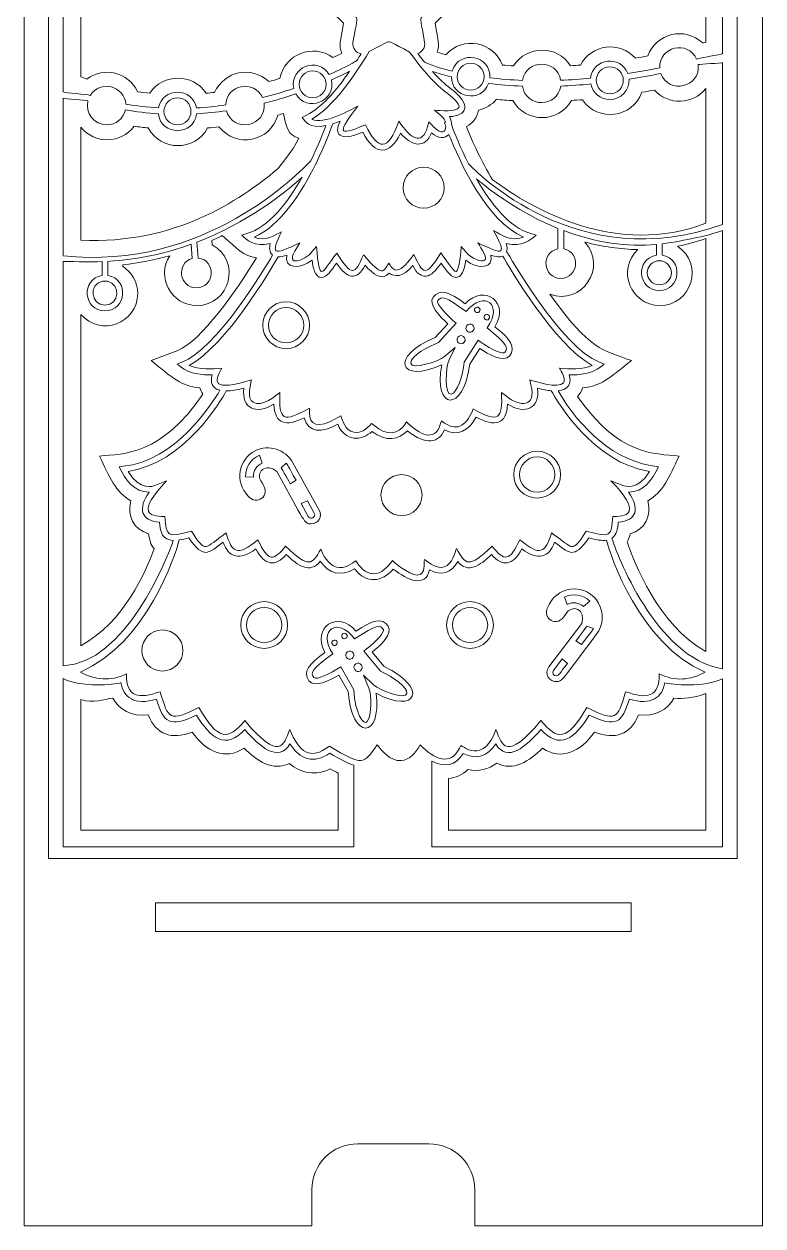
# Model space of a CAD drawing. Header units: inches. Extents: x 133 to 773, y 116 to 748.
# Drawn here: x 518.1 to 773.5, y 116 to 531.4 of the extents above; entities that cross this region are included whole.
import ezdxf

# ---------------------------------------------------------------- set-up
doc = ezdxf.new("R2010")
doc.units = ezdxf.units.IN
doc.header["$MEASUREMENT"] = 0
doc.layers.add('_U+0421_U+043B_U+043E_U+0439 1', color=7, linetype='Continuous')

# ---------------------------------------------------------------- blocks, each defined once
blk = doc.blocks.new('block 2')
at = {"layer": '_U+0421_U+043B_U+043E_U+0439 1', "color": 1, "lineweight": 9, "true_color": 0xff0000}
blk.add_lwpolyline([(727.93, 217.82), (563.54, 217.82), (563.54, 227.72), (727.93, 227.72), (727.93, 217.82), (727.93, 217.82)], dxfattribs=at)
for points, knots in [([(680.66, 747.66), (680.66, 747.66), (610.86, 747.66), (610.86, 747.66), (559.61, 747.66), (518.13, 706.18), (518.13, 654.93), (518.13, 654.93), (518.13, 116.01), (518.13, 116.01), (518.13, 116.01), (617.58, 116.01), (617.58, 116.01), (617.58, 116.01), (617.58, 128.55), (617.58, 128.55), (617.58, 137.29), (624.7, 144.41), (633.45, 144.41), (633.45, 144.41), (658.07, 144.41), (658.07, 144.41), (666.82, 144.41), (673.93, 137.29), (673.93, 128.55), (673.93, 128.55), (673.93, 116.01), (673.93, 116.01), (673.93, 116.01), (773.38, 116.01), (773.38, 116.01), (773.38, 116.01), (773.38, 654.73), (773.38, 654.73), (773.5, 706.06), (731.99, 747.66), (680.66, 747.66)], [0, 0, 0, 0, 1, 1, 1, 2, 2, 2, 3, 3, 3, 4, 4, 4, 5, 5, 5, 6, 6, 6, 7, 7, 7, 8, 8, 8, 9, 9, 9, 10, 10, 10, 11, 11, 11, 12, 12, 12, 12]), ([(537.79, 586.27), (541.32, 581.56), (546.88, 581.67), (550.31, 585.52), (553.07, 571.49), (562.88, 570.63), (567.47, 577.86), (570.35, 562.33), (581.91, 562.12), (586.2, 572.84), (587.95, 556.15), (601.55, 553.33), (605.93, 568.06), (605.93, 565.65), (608.05, 551.68), (616.55, 551.68), (620.61, 551.68), (623.17, 554.64), (624.74, 557.99), (625.44, 555.13), (626.76, 551.68), (629.06, 549.47), (621.28, 548.34), (619.81, 540.16), (624.12, 535.95), (624.12, 535.95), (628.52, 531.66), (628.52, 531.66), (627.44, 525.32), (626.89, 523.89), (627.95, 521.3), (626.92, 520.8), (625.9, 520.28), (624.88, 519.8), (617.99, 524.82), (608.22, 520.97), (606.58, 512.63), (605.29, 512.22), (604, 511.84), (602.71, 511.48), (596.85, 517.08), (587.29, 515.15), (584.01, 507.78), (583.02, 507.66), (582.04, 507.57), (581.05, 507.48), (576.42, 514.43), (566.27, 514.43), (561.63, 507.51), (560.21, 507.64), (558.8, 507.81), (557.4, 508), (554.25, 514.69), (545.77, 516.86), (539.81, 512.34), (538.97, 512.66), (538.3, 512.94), (537.79, 513.16), (537.79, 513.16), (537.79, 586.27), (537.79, 586.27), (537.79, 586.27), (537.79, 586.27), (537.79, 586.27)], [0, 0, 0, 0, 1, 1, 1, 2, 2, 2, 3, 3, 3, 4, 4, 4, 5, 5, 5, 6, 6, 6, 7, 7, 7, 8, 8, 8, 9, 9, 9, 10, 10, 10, 11, 11, 11, 12, 12, 12, 13, 13, 13, 14, 14, 14, 15, 15, 15, 16, 16, 16, 17, 17, 17, 18, 18, 18, 19, 19, 19, 20, 20, 20, 21, 21, 21, 21]), ([(753.73, 525.17), (753.46, 525.09), (753.11, 524.98), (752.66, 524.85), (746.54, 530.62), (736.59, 528.23), (733.71, 520.37), (732.27, 520.09), (730.84, 519.83), (729.4, 519.59), (723.93, 525.65), (714.19, 524.4), (710.41, 517.2), (709.27, 517.12), (708.13, 517.03), (707, 516.97), (702.39, 524.19), (691.91, 524.17), (687.32, 516.93), (686.04, 517.01), (684.77, 517.11), (683.51, 517.23), (680.37, 525.36), (669.76, 527.34), (663.93, 520.78), (662.91, 521.07), (661.91, 521.38), (660.92, 521.69), (661.76, 524.12), (661.27, 525.4), (660.2, 531.66), (660.2, 531.66), (664.6, 535.95), (664.6, 535.95), (666.88, 538.17), (668.08, 541.96), (666.69, 545.01), (671.15, 540), (679.81, 540.76), (682.58, 553.9), (684.95, 536.86), (698.99, 535.42), (702.68, 551.56), (706.04, 536.85), (717.91, 536.77), (721.84, 549.63), (725.71, 538.64), (735.29, 538.79), (739.32, 548.34), (743.02, 540.62), (749.93, 540.72), (753.73, 545.41), (753.73, 545.41), (753.73, 525.17), (753.73, 525.17)], [0, 0, 0, 0, 1, 1, 1, 2, 2, 2, 3, 3, 3, 4, 4, 4, 5, 5, 5, 6, 6, 6, 7, 7, 7, 8, 8, 8, 9, 9, 9, 10, 10, 10, 11, 11, 11, 12, 12, 12, 13, 13, 13, 14, 14, 14, 15, 15, 15, 16, 16, 16, 17, 17, 17, 18, 18, 18, 18]), ([(753.73, 462.56), (723.04, 450.77), (694.32, 467), (680.05, 477.6), (676.27, 483.71), (673.1, 490.61), (671.03, 495.98), (673.25, 497.12), (674.78, 499.07), (675.14, 501.65), (677.62, 502.2), (679.79, 503.53), (681.41, 505.38), (683.26, 505.19), (685.15, 505.04), (687.05, 504.93), (691.56, 497.07), (702.84, 497.1), (707.32, 504.97), (708.58, 505.04), (709.83, 505.13), (711.11, 505.22), (716.48, 497.38), (728.43, 498.89), (731.69, 507.81), (733.13, 508.05), (734.56, 508.32), (736, 508.59), (740.84, 503.21), (749.23, 503.48), (753.73, 509.07), (753.73, 509.07), (753.73, 462.56), (753.73, 462.56)], [0, 0, 0, 0, 1, 1, 1, 2, 2, 2, 3, 3, 3, 4, 4, 4, 5, 5, 5, 6, 6, 6, 7, 7, 7, 8, 8, 8, 9, 9, 9, 10, 10, 10, 11, 11, 11, 11]), ([(537.79, 495.73), (542.56, 489.83), (551.56, 489.95), (556.16, 496.06), (557.78, 495.84), (559.42, 495.65), (561.06, 495.51), (565.48, 487.34), (577.16, 487.33), (581.59, 495.48), (582.89, 495.59), (584.19, 495.72), (585.49, 495.87), (591.4, 488.34), (603.31, 490.73), (605.89, 499.91), (606.54, 500.09), (607.2, 500.3), (607.85, 500.49), (608.7, 495.5), (609.43, 493.11), (613.05, 491.91), (611.2, 487.6), (605.66, 481.19), (605.66, 481.19), (592.36, 470.22), (570.29, 455.24), (537.79, 456.68), (537.79, 456.68), (537.79, 495.73), (537.79, 495.73)], [0, 0, 0, 0, 1, 1, 1, 2, 2, 2, 3, 3, 3, 4, 4, 4, 5, 5, 5, 6, 6, 6, 7, 7, 7, 8, 8, 8, 9, 9, 9, 10, 10, 10, 10]), ([(537.79, 431.01), (544.5, 423.18), (557.42, 427.91), (557.42, 438.26), (557.42, 442.21), (555.35, 445.67), (552.26, 447.66), (552.26, 447.66), (552.26, 448.17), (552.26, 448.17), (557.95, 448.79), (563.37, 449.89), (568.51, 451.34), (563.68, 443.95), (569.02, 434.1), (577.86, 434.1), (589.39, 434.1), (593.32, 449.6), (583.13, 455.09), (583.13, 455.09), (583.03, 456.59), (583.03, 456.59), (584.26, 457.14), (585.47, 457.7), (586.65, 458.27), (592.06, 453.52), (593.87, 451.32), (598.43, 450.61), (591.61, 439.35), (579.28, 421.67), (571.23, 418.59), (571.23, 418.59), (562.03, 415.06), (562.03, 415.06), (570.24, 408.67), (572, 406.47), (578.87, 405.63), (579.11, 404.87), (579.46, 404.16), (579.91, 403.52), (565.51, 382.15), (552.69, 382.97), (544.23, 382.07), (547.83, 374.7), (549.67, 369.65), (555.07, 366.58), (553.61, 361.34), (556.02, 356.84), (561.09, 355.22), (561.67, 353.02), (561.67, 351.34), (563.14, 350.14), (560.1, 341.83), (552.76, 324.81), (537.79, 316.55), (537.79, 316.55), (537.79, 431.01), (537.79, 431.01), (537.79, 431.01), (537.79, 431.01), (537.79, 431.01)], [0, 0, 0, 0, 1, 1, 1, 2, 2, 2, 3, 3, 3, 4, 4, 4, 5, 5, 5, 6, 6, 6, 7, 7, 7, 8, 8, 8, 9, 9, 9, 10, 10, 10, 11, 11, 11, 12, 12, 12, 13, 13, 13, 14, 14, 14, 15, 15, 15, 16, 16, 16, 17, 17, 17, 18, 18, 18, 19, 19, 19, 20, 20, 20, 20]), ([(753.73, 314.54), (737.31, 323.6), (728.86, 345.6), (726.57, 352.48), (727.02, 353.28), (727.39, 354.19), (727.65, 355.22), (732.7, 356.83), (735.14, 361.31), (733.68, 366.58), (739.11, 369.67), (740.96, 374.79), (744.51, 382.07), (735.78, 383), (723.71, 382.2), (709.43, 402.66), (710.23, 403.52), (710.81, 404.53), (711.16, 405.63), (718.06, 406.47), (719.83, 408.7), (728.01, 415.06), (717.98, 418.9), (713.85, 418.38), (699.83, 438.05), (710.9, 433.82), (719.91, 447.51), (711.95, 456.06), (718.13, 454.41), (724.26, 453.54), (730.29, 453.45), (722.82, 446.54), (727.76, 434.1), (737.85, 434.1), (748.89, 434.1), (753.23, 448.53), (743.93, 454.6), (747.25, 455.23), (750.52, 456.1), (753.73, 457.23), (753.73, 457.23), (753.73, 314.54), (753.73, 314.54), (753.73, 314.54), (753.73, 314.54), (753.73, 314.54)], [0, 0, 0, 0, 1, 1, 1, 2, 2, 2, 3, 3, 3, 4, 4, 4, 5, 5, 5, 6, 6, 6, 7, 7, 7, 8, 8, 8, 9, 9, 9, 10, 10, 10, 11, 11, 11, 12, 12, 12, 13, 13, 13, 14, 14, 14, 15, 15, 15, 15]), ([(753.73, 252.85), (753.73, 252.85), (664.83, 252.85), (664.83, 252.85), (664.83, 252.85), (664.83, 270.68), (664.83, 270.68), (667.25, 270.88), (669.61, 271.9), (671.54, 273.72), (675.11, 272.94), (678.61, 273.72), (681.53, 275.98), (687.16, 272.94), (692.79, 276.61), (697.3, 281.1), (703.94, 276.83), (710.37, 279.79), (715.31, 286.71), (722.57, 283.95), (727.61, 285.75), (730.47, 292.62), (736.31, 291.97), (740.58, 294.45), (742.74, 298.41), (745.76, 298.12), (749.56, 298.37), (753.73, 300.01), (753.73, 300.01), (753.73, 252.85), (753.73, 252.85)], [0, 0, 0, 0, 1, 1, 1, 2, 2, 2, 3, 3, 3, 4, 4, 4, 5, 5, 5, 6, 6, 6, 7, 7, 7, 8, 8, 8, 9, 9, 9, 10, 10, 10, 10]), ([(537.79, 298.01), (541.96, 296.37), (545.76, 298.12), (548.78, 298.41), (550.93, 294.48), (555.19, 291.97), (561.05, 292.62), (563.9, 285.76), (568.94, 283.95), (576.21, 286.71), (581.14, 279.82), (587.58, 276.84), (594.22, 281.1), (598.67, 276.68), (604.2, 273.02), (609.8, 275.88), (613.83, 272.35), (618.96, 271.59), (623.97, 273.98), (624.98, 273.39), (625.87, 272.9), (626.69, 272.48), (626.69, 272.48), (626.69, 252.85), (626.69, 252.85), (626.69, 252.85), (537.79, 252.85), (537.79, 252.85), (537.79, 252.85), (537.79, 298.01), (537.79, 298.01), (537.79, 298.01), (537.79, 298.01), (537.79, 298.01)], [0, 0, 0, 0, 1, 1, 1, 2, 2, 2, 3, 3, 3, 4, 4, 4, 5, 5, 5, 6, 6, 6, 7, 7, 7, 8, 8, 8, 9, 9, 9, 10, 10, 10, 11, 11, 11, 11])]:
    blk.add_open_spline(points, degree=3, knots=knots, dxfattribs=at)
at = {"layer": '_U+0421_U+043B_U+043E_U+0439 1', "color": 7, "lineweight": 9, "true_color": 0xffffff}
for points, knots in [([(676.91, 736.77), (676.91, 736.77), (614.28, 736.77), (614.28, 736.77), (568.04, 736.77), (526.62, 695.35), (526.62, 649.11), (526.62, 626.42), (526.62, 265.46), (526.62, 243.01), (538.28, 243.01), (764.57, 243.01), (764.57, 243.01), (764.57, 243.01), (764.57, 648.93), (764.57, 648.93), (764.67, 695.24), (723.22, 736.77), (676.91, 736.77)], [0, 0, 0, 0, 1, 1, 1, 2, 2, 2, 3, 3, 3, 4, 4, 4, 5, 5, 5, 6, 6, 6, 6]), ([(759.57, 521.12), (758.77, 520.89), (751.76, 519.6), (750.56, 519.28), (747.55, 525.93), (737.56, 523.56), (737.84, 516.28), (734.18, 515.53), (730.48, 514.86), (726.81, 514.28), (724.36, 520.86), (714.67, 519.63), (713.94, 512.66), (710.43, 512.33), (706.96, 512.1), (703.58, 511.96), (702.36, 519.38), (691.62, 519.36), (690.43, 511.93), (686.55, 512.08), (682.75, 512.38), (679.12, 512.82), (679.57, 520.64), (668.39, 522.7), (666.09, 515.14), (662.27, 516.04), (660.6, 516.55), (656.55, 518.2), (655.76, 519.17), (654.98, 520.18), (654.19, 521.24), (655.87, 521.71), (656.86, 523.33), (656.57, 524.99), (655.32, 532.3), (654.81, 533.11), (655.62, 533.9), (661.22, 539.35), (662.91, 540.25), (662.09, 542.79), (661.69, 544), (660.67, 544.86), (659.41, 545.04), (651.97, 546.13), (651.14, 545.9), (650.64, 546.9), (647.19, 553.9), (646.86, 555.79), (644.19, 555.79), (641.52, 555.79), (641.2, 553.9), (637.74, 546.9), (637.55, 546.51), (637.17, 546.24), (636.74, 546.17), (629.02, 545.05), (627.12, 545.32), (626.29, 542.79), (625.47, 540.25), (627.18, 539.34), (632.76, 533.9), (633.57, 533.11), (633.06, 532.31), (631.81, 524.99), (631.49, 523.14), (632.76, 521.4), (634.63, 521.15), (634.12, 520.32), (633.59, 519.49), (633.04, 518.65), (629.04, 516.45), (627.37, 515.61), (623.58, 513.94), (619.72, 520.42), (609.77, 516.46), (611.34, 509.14), (607.76, 507.92), (604.15, 506.85), (600.57, 505.95), (597.67, 512.38), (588.05, 510.46), (587.84, 503.42), (584.46, 502.93), (581.07, 502.59), (577.72, 502.4), (576.4, 509.64), (565.95, 509.66), (564.61, 502.41), (560.78, 502.65), (556.99, 503.08), (553.32, 503.72), (552.84, 510.12), (544.42, 512.21), (541.01, 506.72), (539.69, 507.16), (532.56, 507.56), (531.61, 507.93), (531.61, 507.93), (531.61, 608.64), (531.61, 608.64), (533.5, 607.27), (541.56, 603.06), (541.56, 603.06), (540.34, 602.07), (538.76, 599.92), (538.76, 598.23), (538.76, 595.73), (540.74, 587.87), (544.19, 587.87), (547.63, 587.87), (549.43, 596.82), (549.43, 599.31), (549.43, 599.31), (561.25, 594.13), (560.76, 594.36), (557.49, 594.72), (554.73, 592.15), (554.73, 588.97), (554.73, 586.47), (556.71, 578.61), (560.15, 578.61), (563.59, 578.61), (565.58, 586.47), (565.58, 588.97), (565.58, 590.35), (565.05, 591.61), (564.2, 592.57), (568.16, 590.55), (572.48, 588.47), (577.17, 586.4), (574.28, 586.29), (571.95, 583.91), (571.95, 580.99), (571.95, 578.49), (573.94, 570.63), (577.38, 570.63), (580.82, 570.63), (582.8, 578.49), (582.8, 580.99), (582.8, 582.36), (582.29, 583.6), (581.45, 584.56), (585.87, 582.7), (590.16, 581.02), (594.9, 579.31), (592.63, 578.67), (590.96, 576.57), (590.96, 574.1), (590.96, 571.6), (592.94, 563.74), (596.38, 563.74), (599.82, 563.74), (601.81, 571.6), (601.81, 574.1), (601.81, 575.28), (601.42, 576.38), (600.77, 577.28), (605.53, 575.68), (610.64, 574.11), (616.07, 572.61), (613.22, 572.45), (610.95, 570.09), (610.95, 567.2), (610.95, 564.71), (612.94, 556.85), (616.38, 556.85), (619.82, 556.85), (621.8, 564.71), (621.8, 567.2), (621.8, 569.09), (620.84, 570.75), (619.38, 571.72), (624.11, 570.47), (629.07, 569.28), (634.27, 568.18), (631.29, 568.17), (628.86, 565.74), (628.86, 562.75), (628.86, 560.25), (630.85, 552.39), (634.29, 552.39), (637.73, 552.39), (639.71, 560.25), (639.71, 562.75), (639.71, 564.97), (638.38, 566.87), (636.47, 567.71), (641.1, 566.76), (645.91, 565.88), (650.9, 565.08), (649.22, 564.16), (648.07, 562.37), (648.07, 560.31), (648.07, 557.82), (650.05, 549.96), (653.49, 549.96), (656.93, 549.96), (658.92, 557.82), (658.92, 560.31), (658.92, 561.79), (658.32, 563.13), (657.36, 564.11), (661.48, 563.54), (665.71, 563.02), (670.06, 562.57), (668.27, 561.68), (667.04, 559.84), (667.04, 557.72), (667.04, 555.22), (669.02, 547.36), (672.46, 547.36), (675.9, 547.36), (677.89, 555.22), (677.89, 557.72), (677.89, 559.48), (677.04, 561.04), (675.74, 562.03), (680.7, 561.6), (685.81, 561.27), (691.06, 561.04), (688.85, 560.35), (687.25, 558.29), (687.25, 555.86), (687.25, 553.36), (689.23, 545.5), (692.67, 545.5), (696.11, 545.5), (698.1, 553.36), (698.1, 555.86), (698.1, 558.14), (696.68, 560.09), (694.68, 560.89), (700.71, 560.69), (705.03, 560.66), (709.87, 560.68), (708.12, 559.78), (706.92, 557.96), (706.92, 555.86), (706.92, 553.36), (708.9, 545.5), (712.34, 545.5), (715.78, 545.5), (717.77, 553.36), (717.77, 555.86), (717.77, 558.01), (716.51, 559.86), (714.69, 560.74), (718.85, 560.82), (723.08, 560.96), (727.38, 561.18), (726.08, 560.19), (725.23, 558.62), (725.23, 556.86), (725.23, 554.36), (727.21, 546.5), (730.65, 546.5), (734.09, 546.5), (736.08, 554.36), (736.08, 556.86), (736.08, 558.85), (735, 560.58), (733.4, 561.53), (737.07, 561.77), (740.78, 562.06), (744.55, 562.41), (742.93, 561.47), (741.83, 559.72), (741.83, 557.71), (741.83, 555.22), (743.82, 547.36), (747.26, 547.36), (750.7, 547.36), (752.68, 555.22), (752.68, 557.71), (752.68, 560.09), (751.14, 562.11), (749.01, 562.84), (750.51, 563), (758.04, 563.18), (759.56, 563.35), (759.56, 563.35), (759.56, 521.12), (759.56, 521.12), (759.56, 521.12), (759.57, 521.12), (759.57, 521.12)], [0, 0, 0, 0, 1, 1, 1, 2, 2, 2, 3, 3, 3, 4, 4, 4, 5, 5, 5, 6, 6, 6, 7, 7, 7, 8, 8, 8, 9, 9, 9, 10, 10, 10, 11, 11, 11, 12, 12, 12, 13, 13, 13, 14, 14, 14, 15, 15, 15, 16, 16, 16, 17, 17, 17, 18, 18, 18, 19, 19, 19, 20, 20, 20, 21, 21, 21, 22, 22, 22, 23, 23, 23, 24, 24, 24, 25, 25, 25, 26, 26, 26, 27, 27, 27, 28, 28, 28, 29, 29, 29, 30, 30, 30, 31, 31, 31, 32, 32, 32, 33, 33, 33, 34, 34, 34, 35, 35, 35, 36, 36, 36, 37, 37, 37, 38, 38, 38, 39, 39, 39, 40, 40, 40, 41, 41, 41, 42, 42, 42, 43, 43, 43, 44, 44, 44, 45, 45, 45, 46, 46, 46, 47, 47, 47, 48, 48, 48, 49, 49, 49, 50, 50, 50, 51, 51, 51, 52, 52, 52, 53, 53, 53, 54, 54, 54, 55, 55, 55, 56, 56, 56, 57, 57, 57, 58, 58, 58, 59, 59, 59, 60, 60, 60, 61, 61, 61, 62, 62, 62, 63, 63, 63, 64, 64, 64, 65, 65, 65, 66, 66, 66, 67, 67, 67, 68, 68, 68, 69, 69, 69, 70, 70, 70, 71, 71, 71, 72, 72, 72, 73, 73, 73, 74, 74, 74, 75, 75, 75, 76, 76, 76, 77, 77, 77, 78, 78, 78, 79, 79, 79, 80, 80, 80, 81, 81, 81, 82, 82, 82, 83, 83, 83, 84, 84, 84, 85, 85, 85, 86, 86, 86, 87, 87, 87, 88, 88, 88, 89, 89, 89, 90, 90, 90, 91, 91, 91, 92, 92, 92, 93, 93, 93, 94, 94, 94, 95, 95, 95, 95]), ([(660.03, 501.57), (662.34, 499.64), (663.25, 499.13), (663.75, 497.51), (663.75, 497.51), (663.42, 497.4), (663.42, 497.4), (663.47, 497.25), (663.65, 496.73), (663.93, 495.96), (663.88, 495.23), (663.57, 494.35), (662.87, 494.17), (661.3, 493.77), (659.12, 496.47), (658.08, 497.63), (658.08, 497.63), (657.58, 495.9), (657.58, 495.9), (655.58, 489.02), (651.78, 491.95), (647.62, 497.79), (644.01, 487.26), (640.52, 487.53), (636.1, 496.58), (625.8, 492.06), (626.87, 494.34), (633.52, 503.05), (631.21, 501.84), (621.62, 496.36), (617.54, 498.48), (624.79, 502.64), (632.28, 513.34), (637.46, 521.93), (637.46, 521.93), (643.58, 525.15), (643.58, 525.15), (644.58, 525.68), (645.22, 524.93), (651.4, 521.68), (655.73, 515.56), (660.45, 510.39), (664.35, 507.48), (667.77, 504.92), (668.69, 503.23), (668.45, 502.55), (667.86, 500.92), (661.75, 501.48), (660.03, 501.57)], [0, 0, 0, 0, 1, 1, 1, 2, 2, 2, 3, 3, 3, 4, 4, 4, 5, 5, 5, 6, 6, 6, 7, 7, 7, 8, 8, 8, 9, 9, 9, 10, 10, 10, 11, 11, 11, 12, 12, 12, 13, 13, 13, 14, 14, 14, 15, 15, 15, 16, 16, 16, 16]), ([(531.62, 505.79), (532.39, 505.5), (539.26, 505.2), (540.23, 504.88), (539.13, 500.6), (542.39, 496.55), (546.68, 496.55), (549.84, 496.55), (552.48, 498.76), (553.17, 501.72), (556.87, 501.08), (560.69, 500.64), (564.55, 500.41), (565.48, 492.63), (576.84, 492.62), (577.78, 500.4), (581.19, 500.59), (584.64, 500.94), (588.08, 501.44), (590.28, 493.55), (602.09, 495.89), (601.11, 504.02), (604.75, 504.94), (608.42, 506.03), (612.06, 507.27), (615.85, 500.57), (626.12, 504.63), (624.34, 512.09), (626.86, 513.2), (628.5, 513.96), (630.66, 515.09), (626.1, 508.52), (621.01, 502.21), (614.3, 499.11), (615.22, 497.78), (616.47, 495.15), (622.47, 496.3), (621.57, 493.91), (619.76, 489.31), (617.21, 484.12), (613.48, 480.17), (580.33, 445.82), (531.62, 451.34), (531.62, 451.34), (531.62, 505.79), (531.62, 505.79), (531.62, 505.79), (531.62, 505.79), (531.62, 505.79)], [0, 0, 0, 0, 1, 1, 1, 2, 2, 2, 3, 3, 3, 4, 4, 4, 5, 5, 5, 6, 6, 6, 7, 7, 7, 8, 8, 8, 9, 9, 9, 10, 10, 10, 11, 11, 11, 12, 12, 12, 13, 13, 13, 14, 14, 14, 15, 15, 15, 16, 16, 16, 16]), ([(613.19, 510.54), (613.19, 513.12), (615.29, 515.21), (617.86, 515.21), (620.43, 515.21), (622.53, 513.12), (622.53, 510.54), (622.53, 507.97), (620.43, 505.88), (617.86, 505.88), (615.29, 505.88), (613.19, 507.97), (613.19, 510.54)], [0, 0, 0, 0, 1, 1, 1, 2, 2, 2, 3, 3, 3, 4, 4, 4, 4]), ([(759.57, 462.12), (709.42, 444), (674.26, 480.57), (671.72, 483.1), (668.88, 488.73), (666.88, 493.8), (665.93, 496.33), (665.92, 497.32), (665.67, 498.4), (665.11, 499.4), (671.11, 499.7), (673.2, 503.36), (665.54, 509.08), (663.62, 510.51), (661.48, 512.56), (659.28, 515), (661.39, 514.25), (663.09, 513.79), (665.81, 513.16), (665.87, 505.82), (676.09, 503.97), (678.7, 510.86), (682.46, 510.39), (686.39, 510.08), (690.42, 509.93), (691.51, 502.33), (702.55, 502.36), (703.6, 509.96), (707.01, 510.1), (710.5, 510.33), (714.03, 510.67), (714.64, 507.61), (717.34, 505.3), (720.57, 505.3), (724.33, 505.3), (727.43, 508.44), (727.22, 512.33), (730.88, 512.9), (734.57, 513.57), (738.22, 514.32), (740.87, 506.87), (752.07, 509.49), (751.11, 517.36), (752.05, 517.62), (758.87, 517.84), (759.57, 518.04), (759.57, 518.04), (759.57, 462.12), (759.57, 462.12), (759.57, 462.12), (759.57, 462.12), (759.57, 462.12)], [0, 0, 0, 0, 1, 1, 1, 2, 2, 2, 3, 3, 3, 4, 4, 4, 5, 5, 5, 6, 6, 6, 7, 7, 7, 8, 8, 8, 9, 9, 9, 10, 10, 10, 11, 11, 11, 12, 12, 12, 13, 13, 13, 14, 14, 14, 15, 15, 15, 16, 16, 16, 17, 17, 17, 17]), ([(667.8, 513.21), (667.8, 515.78), (669.9, 517.88), (672.47, 517.88), (675.05, 517.88), (677.14, 515.78), (677.14, 513.21), (677.14, 510.64), (675.05, 508.54), (672.47, 508.54), (669.9, 508.54), (667.8, 510.64), (667.8, 513.21)], [0, 0, 0, 0, 1, 1, 1, 2, 2, 2, 3, 3, 3, 4, 4, 4, 4]), ([(715.9, 511.96), (715.9, 514.54), (718, 516.63), (720.57, 516.63), (723.14, 516.63), (725.24, 514.54), (725.24, 511.96), (725.24, 509.39), (723.14, 507.3), (720.57, 507.3), (718, 507.3), (715.9, 509.39), (715.9, 511.96)], [0, 0, 0, 0, 1, 1, 1, 2, 2, 2, 3, 3, 3, 4, 4, 4, 4]), ([(566.5, 501.2), (566.5, 503.77), (568.59, 505.87), (571.17, 505.87), (573.74, 505.87), (575.83, 503.77), (575.83, 501.2), (575.83, 498.63), (573.74, 496.53), (571.17, 496.53), (568.59, 496.53), (566.5, 498.63), (566.5, 501.2)], [0, 0, 0, 0, 1, 1, 1, 2, 2, 2, 3, 3, 3, 4, 4, 4, 4]), ([(680.34, 460.08), (684.97, 451.49), (684.18, 451.31), (674.98, 455.81), (676.22, 453.69), (678.34, 450.52), (677.31, 449.8), (676.29, 449.08), (672.87, 450.09), (670.76, 452.64), (670.76, 452.64), (669.22, 454.51), (669.22, 454.51), (669.12, 453.37), (668.6, 446.22), (667.46, 445.82), (666.63, 445.78), (663.92, 449.91), (662.18, 452.27), (656.95, 443.95), (656.09, 444.69), (652.86, 451.79), (646.8, 443.33), (645.44, 446.82), (644.2, 448.79), (642.18, 445.54), (642.17, 443.81), (635.48, 451.65), (632.32, 444.7), (631.43, 443.99), (626.23, 452.26), (620.61, 444.64), (620.32, 442.15), (619.19, 454.51), (619.19, 454.51), (617.64, 452.64), (617.64, 452.64), (615.19, 449.66), (608.45, 447.31), (611.76, 452.95), (611.76, 452.95), (613.43, 455.81), (613.43, 455.81), (603.94, 451.16), (603.4, 451.85), (607.11, 459.59), (605.1, 458.51), (601.45, 456.02), (597.63, 457.74), (606.75, 461.57), (614.17, 473.34), (618.97, 483.08), (619.03, 483.15), (619.08, 483.21), (619.09, 483.22), (619.09, 483.22), (619.05, 483.25), (619.05, 483.25), (622.2, 489.67), (624.21, 495.17), (624.81, 496.88), (625.72, 497.16), (626.59, 497.47), (627.36, 497.77), (625.23, 493.49), (626.83, 490.52), (635.16, 493.99), (639.59, 485.51), (644.79, 486.17), (648.22, 493.67), (652.25, 489.09), (656.66, 488.21), (658.96, 493.79), (661.27, 491.77), (663.57, 491.61), (664.96, 493.24), (668.51, 484.19), (677.93, 463.2), (690.71, 457.77), (686.53, 455.92), (683.09, 458.46), (680.34, 460.08)], [0, 0, 0, 0, 1, 1, 1, 2, 2, 2, 3, 3, 3, 4, 4, 4, 5, 5, 5, 6, 6, 6, 7, 7, 7, 8, 8, 8, 9, 9, 9, 10, 10, 10, 11, 11, 11, 12, 12, 12, 13, 13, 13, 14, 14, 14, 15, 15, 15, 16, 16, 16, 17, 17, 17, 18, 18, 18, 19, 19, 19, 20, 20, 20, 21, 21, 21, 22, 22, 22, 23, 23, 23, 24, 24, 24, 25, 25, 25, 26, 26, 26, 27, 27, 27, 27]), ([(663.34, 474.83), (663.34, 470.91), (660.16, 467.73), (656.24, 467.73), (652.32, 467.73), (649.15, 470.91), (649.15, 474.83), (649.15, 478.75), (652.32, 481.93), (656.24, 481.93), (660.16, 481.93), (663.34, 478.75), (663.34, 474.83)], [0, 0, 0, 0, 1, 1, 1, 2, 2, 2, 3, 3, 3, 4, 4, 4, 4]), ([(531.62, 449.33), (532.62, 449.29), (541.01, 449.17), (545.09, 449.3), (545.09, 449.3), (545.09, 444.5), (545.09, 444.5), (537.67, 443.28), (538.56, 432.27), (546.09, 432.27), (553.61, 432.27), (554.52, 443.28), (547.09, 444.5), (547.09, 444.5), (547.09, 449.38), (547.09, 449.38), (557.68, 449.94), (567.36, 452.2), (575.94, 455.32), (575.94, 455.32), (576.27, 450.36), (576.27, 450.36), (570.52, 448.71), (571.76, 440.26), (577.69, 440.26), (584.15, 440.26), (584.68, 449.81), (578.26, 450.53), (578.26, 450.53), (577.9, 456.05), (577.9, 456.05), (595.15, 462.69), (607.75, 472.61), (614.21, 478.44), (609.33, 469.81), (602.72, 461.13), (595.12, 458.97), (595.12, 458.97), (593.35, 458.47), (593.35, 458.47), (595, 457.03), (597.71, 454.05), (603.22, 455.56), (602.87, 454.09), (602.85, 452.5), (604.01, 451.54), (600.77, 445.99), (584.57, 419.05), (572.7, 414.5), (572.7, 414.5), (571.04, 413.86), (571.04, 413.86), (572.63, 412.63), (575.35, 409.91), (583.14, 410.17), (582.37, 407.59), (583.16, 405.5), (585.85, 404.82), (582.86, 399.74), (570.43, 380.45), (552.43, 378.54), (552.43, 378.54), (551.02, 378.39), (551.02, 378.39), (553.3, 373.71), (556.12, 369.65), (561.37, 369.59), (557.47, 364.02), (558.33, 359.73), (564.94, 359.26), (565.21, 355.63), (566.03, 353.04), (569.66, 352.92), (567.75, 346.65), (553, 310.33), (531.62, 309.59), (531.62, 309.59), (531.62, 449.33), (531.62, 449.33), (531.62, 449.33), (531.62, 449.33), (531.62, 449.33)], [0, 0, 0, 0, 1, 1, 1, 2, 2, 2, 3, 3, 3, 4, 4, 4, 5, 5, 5, 6, 6, 6, 7, 7, 7, 8, 8, 8, 9, 9, 9, 10, 10, 10, 11, 11, 11, 12, 12, 12, 13, 13, 13, 14, 14, 14, 15, 15, 15, 16, 16, 16, 17, 17, 17, 18, 18, 18, 19, 19, 19, 20, 20, 20, 21, 21, 21, 22, 22, 22, 23, 23, 23, 24, 24, 24, 25, 25, 25, 26, 26, 26, 27, 27, 27, 27]), ([(759.57, 308.59), (736.5, 312.03), (722.6, 349.21), (721.3, 353.65), (722.97, 354.83), (723.31, 357.08), (723.47, 359.27), (730.08, 359.74), (730.94, 364.03), (727.04, 369.59), (732.32, 369.65), (735.14, 373.76), (737.4, 378.39), (722.1, 380.01), (710.43, 391.53), (702.68, 404.62), (706.21, 404.94), (707.46, 407.16), (706.56, 410.18), (714.3, 409.91), (717.01, 412.58), (718.66, 413.86), (718.66, 413.86), (717, 414.5), (717, 414.5), (703.82, 419.55), (685.29, 452.23), (685.1, 452.56), (685.1, 452.56), (684.81, 452.4), (684.81, 452.4), (685.22, 453.33), (685.07, 454.53), (684.76, 455.58), (690.2, 454.02), (693.2, 456.88), (695.16, 458.45), (695.16, 458.45), (693.29, 458.98), (693.29, 458.98), (685.86, 461.08), (679.38, 469.43), (674.53, 477.86), (679.89, 473.34), (689.82, 465.93), (702.63, 460.77), (702.63, 460.77), (702.63, 453.7), (702.63, 453.7), (696.54, 452.51), (697.43, 443.48), (703.63, 443.48), (709.84, 443.48), (710.71, 452.51), (704.63, 453.7), (704.63, 453.7), (704.63, 459.99), (704.63, 459.99), (715.87, 455.77), (726.56, 454.36), (736.68, 455.24), (736.68, 455.24), (736.68, 451.5), (736.68, 451.5), (729.27, 450.28), (730.15, 439.27), (737.68, 439.27), (745.2, 439.27), (746.11, 450.28), (738.68, 451.5), (738.68, 451.5), (738.68, 455.45), (738.68, 455.45), (743.53, 456.03), (754.51, 458.16), (759.57, 460), (759.57, 460), (759.57, 308.59), (759.57, 308.59), (759.57, 308.59), (759.57, 308.59), (759.57, 308.59)], [0, 0, 0, 0, 1, 1, 1, 2, 2, 2, 3, 3, 3, 4, 4, 4, 5, 5, 5, 6, 6, 6, 7, 7, 7, 8, 8, 8, 9, 9, 9, 10, 10, 10, 11, 11, 11, 12, 12, 12, 13, 13, 13, 14, 14, 14, 15, 15, 15, 16, 16, 16, 17, 17, 17, 18, 18, 18, 19, 19, 19, 20, 20, 20, 21, 21, 21, 22, 22, 22, 23, 23, 23, 24, 24, 24, 25, 25, 25, 26, 26, 26, 27, 27, 27, 27]), ([(704.54, 407.39), (702.85, 405.27), (695.05, 407.77), (692.93, 408.41), (692.93, 408.41), (693.33, 406.72), (693.33, 406.72), (695.26, 398.57), (689.46, 399.15), (684.84, 402.73), (684.84, 402.73), (683.13, 404.06), (683.13, 404.06), (683.57, 394.77), (682.21, 393.4), (673.4, 398.36), (671.33, 393.15), (668.04, 390.28), (663.48, 393.48), (663.48, 393.48), (662.35, 394.26), (662.35, 394.26), (662.35, 394.26), (661.95, 392.95), (661.95, 392.95), (660.05, 386.8), (654.89, 389.43), (650.28, 393.86), (650.28, 393.86), (649.62, 392.82), (649.62, 392.82), (647.69, 389.86), (643.74, 388.66), (638.97, 392.73), (638.97, 392.73), (638.2, 393.39), (638.2, 393.39), (636.62, 391.49), (634.7, 389.81), (632.08, 390.33), (629.08, 390.92), (628.2, 394.23), (627.63, 396.04), (627.63, 396.04), (626.54, 395.38), (626.54, 395.38), (619.33, 390.99), (616.79, 393.33), (616.79, 396.91), (616.79, 396.91), (616.81, 398.64), (616.81, 398.64), (607.64, 393.47), (606.11, 394.41), (606.57, 404.05), (605.49, 403.22), (600.28, 398.75), (597.3, 400.67), (595.03, 402.13), (596.32, 406.53), (596.76, 408.41), (583.01, 404.28), (583.73, 407.63), (586.54, 412.51), (583.08, 412.1), (578.76, 411.77), (575.18, 413.44), (587.85, 420.11), (603.31, 446.3), (605.96, 450.91), (606.79, 450.9), (607.79, 451.11), (608.98, 451.54), (607.86, 447.08), (613.19, 446.24), (617.65, 449.84), (617.98, 447.36), (618.63, 443.81), (620.97, 443.81), (622.76, 443.81), (624.35, 446.19), (626.13, 448.72), (629.71, 443.49), (633.02, 442.3), (635.98, 448.01), (638.64, 445.07), (641.74, 442.32), (644.32, 445.35), (646.17, 443.9), (649.03, 443.79), (652.47, 447.91), (655.41, 442.32), (658.72, 443.53), (662.28, 448.72), (664.28, 445.86), (665.98, 443.34), (667.97, 443.88), (669.4, 444.26), (670.24, 446.03), (670.76, 449.84), (675.26, 446.2), (680.54, 447.11), (679.43, 451.54), (681.27, 450.87), (682.63, 450.75), (683.59, 451.17), (685.73, 447.41), (701.58, 420.25), (714.51, 413.44), (711.02, 411.81), (706.74, 412.08), (703.16, 412.51), (703.73, 411.52), (705.6, 408.73), (704.54, 407.39)], [0, 0, 0, 0, 1, 1, 1, 2, 2, 2, 3, 3, 3, 4, 4, 4, 5, 5, 5, 6, 6, 6, 7, 7, 7, 8, 8, 8, 9, 9, 9, 10, 10, 10, 11, 11, 11, 12, 12, 12, 13, 13, 13, 14, 14, 14, 15, 15, 15, 16, 16, 16, 17, 17, 17, 18, 18, 18, 19, 19, 19, 20, 20, 20, 21, 21, 21, 22, 22, 22, 23, 23, 23, 24, 24, 24, 25, 25, 25, 26, 26, 26, 27, 27, 27, 28, 28, 28, 29, 29, 29, 30, 30, 30, 31, 31, 31, 32, 32, 32, 33, 33, 33, 34, 34, 34, 35, 35, 35, 36, 36, 36, 37, 37, 37, 38, 38, 38, 38]), ([(737.68, 449.59), (739.98, 449.59), (741.84, 447.72), (741.84, 445.42), (741.84, 443.13), (739.98, 441.26), (737.68, 441.26), (735.39, 441.26), (733.52, 443.13), (733.52, 445.42), (733.52, 447.72), (735.39, 449.59), (737.68, 449.59)], [0, 0, 0, 0, 1, 1, 1, 2, 2, 2, 3, 3, 3, 4, 4, 4, 4]), ([(546.94, 442.5), (551.81, 441.48), (551.06, 434.27), (546.09, 434.27), (541.12, 434.27), (540.37, 441.48), (545.23, 442.5), (545.23, 442.5), (546.94, 442.5), (546.94, 442.5)], [0, 0, 0, 0, 1, 1, 1, 2, 2, 2, 3, 3, 3, 3]), ([(680.87, 426.8), (686.12, 435.09), (677.3, 441.91), (670.6, 434.74), (665.08, 438.82), (661.95, 440.14), (659.53, 437.01), (657.66, 434.59), (661.96, 430.17), (664.62, 427.81), (664.62, 427.81), (660.21, 423.04), (660.21, 423.04), (644.14, 416.6), (648.01, 406.85), (662.49, 413.65), (659.53, 397.8), (669.99, 396.88), (672.15, 413.8), (672.15, 413.8), (675.66, 419.27), (675.66, 419.27), (678.62, 417.29), (683.97, 414.24), (685.85, 416.66), (688.26, 419.78), (686.21, 422.48), (680.87, 426.8)], [0, 0, 0, 0, 1, 1, 1, 2, 2, 2, 3, 3, 3, 4, 4, 4, 5, 5, 5, 6, 6, 6, 7, 7, 7, 8, 8, 8, 9, 9, 9, 9]), ([(684.27, 417.88), (683.76, 417.23), (679.93, 418.69), (675.95, 421.5), (675.95, 421.5), (675.1, 422.1), (675.1, 422.1), (675.1, 422.1), (670.22, 414.49), (670.22, 414.49), (669.68, 409.91), (667.96, 403.9), (665.7, 403.47), (663.39, 403.05), (663.78, 412.77), (665.01, 415.31), (665.01, 415.31), (667.11, 419.63), (667.11, 419.63), (667.11, 419.63), (663.47, 416.51), (663.47, 416.51), (661.3, 414.66), (651.99, 411.87), (651.83, 414.2), (651.65, 416.84), (658.37, 420.17), (661.37, 421.34), (661.37, 421.34), (667.5, 427.98), (667.5, 427.98), (664.61, 430.42), (660.34, 434.79), (661.12, 435.79), (662.34, 437.37), (663.6, 437.51), (670.9, 432.01), (677.17, 439.62), (683.97, 434.42), (678.15, 426.41), (685.21, 420.8), (685.51, 419.49), (684.27, 417.88)], [0, 0, 0, 0, 1, 1, 1, 2, 2, 2, 3, 3, 3, 4, 4, 4, 5, 5, 5, 6, 6, 6, 7, 7, 7, 8, 8, 8, 9, 9, 9, 10, 10, 10, 11, 11, 11, 12, 12, 12, 13, 13, 13, 14, 14, 14, 14]), ([(608.7, 435.4), (604.23, 435.4), (600.6, 431.76), (600.6, 427.3), (600.6, 422.83), (604.23, 419.2), (608.7, 419.2), (613.16, 419.2), (616.79, 422.83), (616.79, 427.3), (616.79, 431.76), (613.16, 435.4), (608.7, 435.4)], [0, 0, 0, 0, 1, 1, 1, 2, 2, 2, 3, 3, 3, 4, 4, 4, 4]), ([(608.7, 421.2), (605.33, 421.2), (602.6, 423.93), (602.6, 427.3), (602.6, 430.66), (605.33, 433.4), (608.7, 433.4), (612.06, 433.4), (614.79, 430.66), (614.79, 427.3), (614.79, 423.93), (612.06, 421.2), (608.7, 421.2)], [0, 0, 0, 0, 1, 1, 1, 2, 2, 2, 3, 3, 3, 4, 4, 4, 4]), ([(675.52, 432.02), (674.76, 431.05), (673.29, 432.19), (674.04, 433.17), (674.8, 434.15), (676.28, 433), (675.52, 432.02)], [0, 0, 0, 0, 1, 1, 1, 2, 2, 2, 2]), ([(673.38, 425.43), (672.24, 423.96), (670.02, 425.68), (671.16, 427.15), (672.29, 428.61), (674.51, 426.9), (673.38, 425.43)], [0, 0, 0, 0, 1, 1, 1, 2, 2, 2, 2]), ([(677.31, 430.64), (678.07, 431.62), (679.55, 430.47), (678.79, 429.49), (678.04, 428.52), (676.56, 429.66), (677.31, 430.64)], [0, 0, 0, 0, 1, 1, 1, 2, 2, 2, 2]), ([(670.28, 421.42), (669.14, 419.96), (666.92, 421.67), (668.06, 423.14), (669.19, 424.61), (671.41, 422.89), (670.28, 421.42)], [0, 0, 0, 0, 1, 1, 1, 2, 2, 2, 2]), ([(727.22, 362.93), (726.48, 361.22), (723.14, 361.24), (721.58, 361.21), (721.22, 354.43), (720.9, 353.73), (712.41, 356.15), (707.3, 348.16), (708.11, 350.24), (700.41, 355.5), (698.37, 348.5), (696.4, 347.33), (689.46, 353.18), (685.98, 345.51), (684.07, 345.64), (679.9, 351), (671.63, 343.06), (670.85, 344.51), (667.55, 350.14), (667.13, 348.82), (666.22, 344.77), (663.31, 343.81), (660.8, 342.98), (658.3, 345.08), (656.48, 346.39), (656.42, 344.54), (656.54, 341.77), (655.03, 341.13), (652.57, 340.08), (647.42, 344.2), (645.42, 345.97), (643.83, 343.71), (641.62, 341.38), (638.87, 341.37), (636, 341.36), (634.1, 344.03), (632.78, 345.88), (631.55, 345), (628.97, 342.94), (626.1, 343.73), (622.88, 344.61), (621.49, 348.11), (620.71, 349.88), (617.63, 344.63), (616.8, 343.03), (608.51, 351), (604.38, 345.69), (602.46, 345.44), (598.95, 353.18), (591.74, 347.11), (589.95, 348.79), (588, 355.5), (580.31, 350.25), (581.12, 348.15), (576, 356.15), (567.53, 353.73), (567.19, 354.41), (566.83, 361.21), (565.5, 361.23), (561.95, 361.18), (561.19, 362.93), (559.93, 365.86), (565.68, 371.62), (567.36, 373.47), (567.36, 373.47), (563.33, 371.87), (563.33, 371.87), (563.11, 371.77), (558.08, 369.87), (554.1, 376.75), (573.53, 379.77), (585.98, 400.88), (588.03, 404.59), (589.67, 404.59), (591.67, 404.9), (594.11, 405.55), (593.16, 398.45), (598.42, 396.32), (604.46, 400.02), (604.74, 393.1), (608.79, 392.11), (614.99, 395.35), (616.22, 389.9), (621.2, 390.1), (626.53, 393.06), (629.1, 387.03), (634.9, 387.22), (638.41, 390.61), (643.22, 386.9), (647.66, 387.61), (650.6, 390.85), (655.38, 386.87), (660.94, 385.41), (663.42, 391.16), (667.99, 388.65), (671.96, 390.97), (674.35, 395.53), (680.82, 392.07), (684.96, 392.99), (685.24, 400.02), (691.28, 396.32), (696.54, 398.45), (695.58, 405.55), (697.41, 405.07), (698.98, 404.78), (700.35, 404.65), (702.29, 401.12), (714.77, 379.78), (734.31, 376.74), (730.33, 369.88), (725.3, 371.78), (725.08, 371.86), (725.08, 371.86), (720.94, 373.58), (720.94, 373.58), (722.69, 371.66), (728.49, 365.9), (727.22, 362.93)], [0, 0, 0, 0, 1, 1, 1, 2, 2, 2, 3, 3, 3, 4, 4, 4, 5, 5, 5, 6, 6, 6, 7, 7, 7, 8, 8, 8, 9, 9, 9, 10, 10, 10, 11, 11, 11, 12, 12, 12, 13, 13, 13, 14, 14, 14, 15, 15, 15, 16, 16, 16, 17, 17, 17, 18, 18, 18, 19, 19, 19, 20, 20, 20, 21, 21, 21, 22, 22, 22, 23, 23, 23, 24, 24, 24, 25, 25, 25, 26, 26, 26, 27, 27, 27, 28, 28, 28, 29, 29, 29, 30, 30, 30, 31, 31, 31, 32, 32, 32, 33, 33, 33, 34, 34, 34, 35, 35, 35, 36, 36, 36, 37, 37, 37, 38, 38, 38, 39, 39, 39, 39]), ([(611.06, 379.77), (608.49, 384.4), (602.65, 386.26), (598.03, 383.92), (592.24, 380.97), (590.79, 373.22), (595.57, 368.24), (598.43, 364.82), (603.71, 368.17), (600.42, 372.84), (597.48, 376.51), (601.93, 380.1), (605.52, 376.7), (615.21, 359.21), (614.9, 358.64), (617.4, 358.64), (619.81, 358.64), (621.33, 361.24), (620.17, 363.34), (620.17, 363.34), (611.06, 379.77), (611.06, 379.77)], [0, 0, 0, 0, 1, 1, 1, 2, 2, 2, 3, 3, 3, 4, 4, 4, 5, 5, 5, 6, 6, 6, 7, 7, 7, 7]), ([(597.47, 374.82), (597.47, 374.82), (594.71, 374.94), (594.71, 374.94), (594.59, 378.21), (596.5, 381.17), (599.52, 382.39), (599.52, 382.39), (600.42, 379.64), (600.42, 379.64), (598.52, 378.77), (597.28, 377.02), (597.47, 374.82)], [0, 0, 0, 0, 1, 1, 1, 2, 2, 2, 3, 3, 3, 4, 4, 4, 4]), ([(695.47, 383.78), (691.01, 383.78), (687.38, 380.15), (687.38, 375.68), (687.38, 371.22), (691.01, 367.58), (695.47, 367.58), (699.94, 367.58), (703.57, 371.22), (703.57, 375.68), (703.57, 380.15), (699.94, 383.78), (695.47, 383.78)], [0, 0, 0, 0, 1, 1, 1, 2, 2, 2, 3, 3, 3, 4, 4, 4, 4]), ([(610.15, 372.46), (610.03, 372.68), (607.2, 377.82), (607.04, 378.01), (607.04, 378.01), (608.74, 379.68), (608.74, 379.68), (609.28, 378.94), (609.25, 378.9), (612.14, 373.7), (612.14, 373.7), (610.15, 372.46), (610.15, 372.46)], [0, 0, 0, 0, 1, 1, 1, 2, 2, 2, 3, 3, 3, 4, 4, 4, 4]), ([(695.47, 369.58), (692.11, 369.58), (689.38, 372.32), (689.38, 375.68), (689.38, 379.05), (692.11, 381.78), (695.47, 381.78), (698.84, 381.78), (701.57, 379.05), (701.57, 375.68), (701.57, 372.32), (698.84, 369.58), (695.47, 369.58)], [0, 0, 0, 0, 1, 1, 1, 2, 2, 2, 3, 3, 3, 4, 4, 4, 4]), ([(655.69, 368.58), (655.69, 364.66), (652.51, 361.49), (648.59, 361.49), (644.67, 361.49), (641.49, 364.66), (641.49, 368.58), (641.49, 372.51), (644.67, 375.68), (648.59, 375.68), (652.51, 375.68), (655.69, 372.51), (655.69, 368.58)], [0, 0, 0, 0, 1, 1, 1, 2, 2, 2, 3, 3, 3, 4, 4, 4, 4]), ([(616.37, 361.24), (616.37, 361.24), (613.93, 365.65), (613.93, 365.65), (613.93, 365.65), (616.07, 366.6), (616.07, 366.6), (616.07, 366.6), (618.42, 362.37), (618.42, 362.37), (619.16, 361.03), (617.13, 359.88), (616.37, 361.24)], [0, 0, 0, 0, 1, 1, 1, 2, 2, 2, 3, 3, 3, 4, 4, 4, 4]), ([(655.01, 282.27), (653.5, 279.66), (651.43, 277.06), (648.41, 276.82), (644.66, 276.55), (641.74, 280.35), (640.17, 282.3), (635.41, 275.46), (635.33, 274.76), (623.7, 281.85), (616.99, 276.68), (613.14, 279.87), (609.96, 287.56), (607.83, 282.11), (606.51, 276.25), (594.42, 290.67), (588.66, 283.69), (585.15, 283.64), (578.59, 295.2), (568.29, 290.22), (568.15, 290.9), (565.15, 300.66), (557.81, 298.01), (553.32, 298.7), (553.59, 306.79), (547.95, 304.09), (542.52, 304.73), (537.65, 307.39), (560.88, 317.62), (570.39, 348.1), (571.8, 353.08), (572.8, 353.23), (573.9, 353.48), (575.12, 353.82), (580.28, 345.97), (582.17, 348.82), (586.9, 352.3), (588.85, 347.08), (592.59, 345.67), (598.23, 349.99), (601.31, 344.05), (605.02, 343.83), (608.7, 348.04), (612.84, 344.18), (616.96, 341.22), (620.51, 345.78), (623.33, 341.54), (627.61, 340.2), (632.31, 343.12), (636.61, 337.74), (641.76, 338.53), (645.73, 343.05), (650.75, 339), (657.02, 336.55), (658.23, 342.76), (662.37, 340.45), (665.89, 341.79), (668.01, 345.64), (671.54, 341.28), (675.64, 344.25), (679.7, 348.04), (683.39, 343.83), (687.1, 344.05), (690.17, 349.99), (695.81, 345.67), (699.56, 347.08), (701.51, 352.3), (706.26, 348.8), (708.14, 345.99), (713.28, 353.82), (715.8, 353.13), (717.83, 352.77), (719.41, 352.98), (720.91, 347.73), (730.44, 317.56), (753.53, 307.39), (748.43, 304.59), (743.14, 304.13), (737.59, 306.79), (737.86, 298.72), (733.4, 298), (726.03, 300.66), (723.03, 290.89), (722.88, 290.22), (712.59, 295.2), (705.8, 283.23), (702.25, 284.02), (696.76, 290.67), (684.71, 276.3), (683.39, 282.04), (681.21, 287.59), (680.62, 286.12), (679.22, 281.58), (675.6, 280.4), (672.9, 279.51), (670.49, 281.19), (669.08, 282.07), (669.08, 282.07), (668.59, 281.08), (668.59, 281.08), (665.49, 274.81), (659.94, 277.32), (655.01, 282.27)], [0, 0, 0, 0, 1, 1, 1, 2, 2, 2, 3, 3, 3, 4, 4, 4, 5, 5, 5, 6, 6, 6, 7, 7, 7, 8, 8, 8, 9, 9, 9, 10, 10, 10, 11, 11, 11, 12, 12, 12, 13, 13, 13, 14, 14, 14, 15, 15, 15, 16, 16, 16, 17, 17, 17, 18, 18, 18, 19, 19, 19, 20, 20, 20, 21, 21, 21, 22, 22, 22, 23, 23, 23, 24, 24, 24, 25, 25, 25, 26, 26, 26, 27, 27, 27, 28, 28, 28, 29, 29, 29, 30, 30, 30, 31, 31, 31, 32, 32, 32, 33, 33, 33, 34, 34, 34, 34]), ([(705.26, 327.29), (707.45, 331.47), (712.5, 328.83), (710.85, 324.19), (710.85, 324.19), (699.51, 309.22), (699.51, 309.22), (697.82, 307), (699.64, 303.79), (702.46, 304.16), (704.23, 304.41), (703.6, 304.13), (715.9, 320.36), (721.12, 327.24), (715.71, 337.13), (707.11, 336.08), (703.39, 335.63), (700.45, 333.16), (699.1, 329.87), (697.13, 325.88), (702.32, 322.39), (705.26, 327.29)], [0, 0, 0, 0, 1, 1, 1, 2, 2, 2, 3, 3, 3, 4, 4, 4, 5, 5, 5, 6, 6, 6, 7, 7, 7, 7]), ([(713.64, 331.97), (713.64, 331.97), (711.49, 330.04), (711.49, 330.04), (709.94, 331.42), (707.83, 331.85), (705.88, 330.79), (705.88, 330.79), (704.88, 333.36), (704.88, 333.36), (707.79, 334.78), (711.29, 334.26), (713.64, 331.97)], [0, 0, 0, 0, 1, 1, 1, 2, 2, 2, 3, 3, 3, 4, 4, 4, 4]), ([(601.11, 331.8), (596.64, 331.8), (593.01, 328.17), (593.01, 323.7), (593.01, 319.23), (596.64, 315.6), (601.11, 315.6), (605.57, 315.6), (609.21, 319.23), (609.21, 323.7), (609.21, 328.17), (605.57, 331.8), (601.11, 331.8)], [0, 0, 0, 0, 1, 1, 1, 2, 2, 2, 3, 3, 3, 4, 4, 4, 4]), ([(601.11, 317.6), (597.74, 317.6), (595.01, 320.34), (595.01, 323.7), (595.01, 327.06), (597.74, 329.8), (601.11, 329.8), (604.47, 329.8), (607.21, 327.06), (607.21, 323.7), (607.21, 320.34), (604.47, 317.6), (601.11, 317.6)], [0, 0, 0, 0, 1, 1, 1, 2, 2, 2, 3, 3, 3, 4, 4, 4, 4]), ([(642.56, 309.33), (642.56, 309.33), (638.41, 314.34), (638.41, 314.34), (641.2, 316.56), (645.74, 320.73), (644, 323.25), (641.76, 326.5), (638.56, 325.36), (632.83, 321.59), (626.53, 329.12), (617.34, 322.79), (622.14, 314.22), (616.57, 310.2), (614.37, 307.62), (616.61, 304.37), (618.35, 301.85), (623.86, 304.6), (626.92, 306.42), (626.92, 306.42), (630.13, 300.77), (630.13, 300.77), (631.37, 283.64), (641.84, 284.23), (639.77, 300.09), (653.81, 292.53), (658.2, 302.05), (642.56, 309.33)], [0, 0, 0, 0, 1, 1, 1, 2, 2, 2, 3, 3, 3, 4, 4, 4, 5, 5, 5, 6, 6, 6, 7, 7, 7, 8, 8, 8, 9, 9, 9, 9]), ([(672.27, 315.6), (676.73, 315.6), (680.36, 319.23), (680.36, 323.7), (680.36, 328.17), (676.73, 331.8), (672.27, 331.8), (667.8, 331.8), (664.17, 328.17), (664.17, 323.7), (664.17, 319.23), (667.8, 315.6), (672.27, 315.6)], [0, 0, 0, 0, 1, 1, 1, 2, 2, 2, 3, 3, 3, 4, 4, 4, 4]), ([(672.27, 329.8), (675.63, 329.8), (678.36, 327.06), (678.36, 323.7), (678.36, 320.34), (675.63, 317.6), (672.27, 317.6), (668.9, 317.6), (666.17, 320.34), (666.17, 323.7), (666.17, 327.06), (668.9, 329.8), (672.27, 329.8)], [0, 0, 0, 0, 1, 1, 1, 2, 2, 2, 3, 3, 3, 4, 4, 4, 4]), ([(638.95, 303), (638.95, 303), (635.48, 306.31), (635.48, 306.31), (635.48, 306.31), (637.34, 301.88), (637.34, 301.88), (638.2, 299.83), (638.42, 292.31), (636.77, 290.38), (635.41, 288.78), (632.61, 293.04), (632.1, 301.35), (632.1, 301.35), (627.64, 309.21), (627.64, 309.21), (624.13, 307.02), (618.94, 304.51), (618.26, 305.51), (617.13, 307.15), (617.35, 308.38), (624.83, 313.68), (619.48, 321.98), (626.52, 326.84), (632.37, 318.88), (640.06, 324.04), (641.25, 323.72), (642.35, 322.12), (642.83, 321.43), (640.27, 318.23), (636.38, 315.3), (636.38, 315.3), (635.55, 314.66), (635.55, 314.66), (635.55, 314.66), (641.31, 307.7), (641.31, 307.7), (645.71, 305.7), (650.72, 302.29), (650.44, 300.05), (650.15, 297.73), (641.01, 301.03), (638.95, 303)], [0, 0, 0, 0, 1, 1, 1, 2, 2, 2, 3, 3, 3, 4, 4, 4, 5, 5, 5, 6, 6, 6, 7, 7, 7, 8, 8, 8, 9, 9, 9, 10, 10, 10, 11, 11, 11, 12, 12, 12, 13, 13, 13, 14, 14, 14, 14]), ([(573.05, 314.89), (573.05, 310.97), (569.88, 307.79), (565.96, 307.79), (562.03, 307.79), (558.86, 310.97), (558.86, 314.89), (558.86, 318.81), (562.03, 321.99), (565.96, 321.99), (569.88, 321.99), (573.05, 318.81), (573.05, 314.89)], [0, 0, 0, 0, 1, 1, 1, 2, 2, 2, 3, 3, 3, 4, 4, 4, 4]), ([(628.09, 319.37), (627.39, 320.39), (628.92, 321.45), (629.62, 320.43), (630.33, 319.42), (628.79, 318.36), (628.09, 319.37)], [0, 0, 0, 0, 1, 1, 1, 2, 2, 2, 2]), ([(714.88, 322.45), (714.43, 321.65), (714.38, 321.66), (710.79, 316.92), (710.79, 316.92), (708.85, 318.23), (708.85, 318.23), (708.98, 318.41), (712.58, 323.12), (712.67, 323.33), (712.67, 323.33), (714.88, 322.45), (714.88, 322.45)], [0, 0, 0, 0, 1, 1, 1, 2, 2, 2, 3, 3, 3, 4, 4, 4, 4]), ([(625.98, 316.79), (624.96, 316.09), (623.9, 317.62), (624.92, 318.33), (625.94, 319.03), (627, 317.49), (625.98, 316.79)], [0, 0, 0, 0, 1, 1, 1, 2, 2, 2, 2]), ([(631.49, 312.09), (629.97, 311.03), (628.37, 313.34), (629.9, 314.4), (631.43, 315.45), (633.02, 313.14), (631.49, 312.09)], [0, 0, 0, 0, 1, 1, 1, 2, 2, 2, 2]), ([(702.19, 306.15), (701.15, 306.02), (700.48, 307.18), (701.1, 308.01), (701.1, 308.01), (704.15, 312.03), (704.15, 312.03), (704.15, 312.03), (705.89, 310.45), (705.89, 310.45), (703.15, 306.85), (702.97, 306.26), (702.19, 306.15)], [0, 0, 0, 0, 1, 1, 1, 2, 2, 2, 3, 3, 3, 4, 4, 4, 4]), ([(634.37, 307.91), (632.84, 306.86), (631.24, 309.17), (632.77, 310.23), (634.3, 311.28), (635.9, 308.97), (634.37, 307.91)], [0, 0, 0, 0, 1, 1, 1, 2, 2, 2, 2]), ([(632.08, 247.01), (632.08, 247.01), (531.62, 247.01), (531.62, 247.01), (531.62, 247.01), (531.62, 305.16), (531.62, 305.16), (537.91, 302.05), (549.26, 303.04), (551.64, 303.78), (552.39, 298.71), (556.35, 295.71), (563.86, 298.09), (566.45, 289.85), (568.3, 288.12), (577.78, 292.59), (582.64, 284.34), (587.96, 280.5), (594.42, 287.57), (599.49, 281.7), (606.12, 275.92), (610.03, 282.65), (613.35, 277.25), (618.36, 275.56), (623.82, 279.43), (627.41, 277.26), (630.01, 275.86), (632.08, 275.24), (632.08, 275.24), (632.08, 247.01), (632.08, 247.01), (632.08, 247.01), (632.08, 247.01), (632.08, 247.01)], [0, 0, 0, 0, 1, 1, 1, 2, 2, 2, 3, 3, 3, 4, 4, 4, 5, 5, 5, 6, 6, 6, 7, 7, 7, 8, 8, 8, 9, 9, 9, 10, 10, 10, 11, 11, 11, 11]), ([(759.57, 247.01), (759.57, 247.01), (659.11, 247.01), (659.11, 247.01), (659.11, 247.01), (659.11, 276.61), (659.11, 276.61), (663.47, 274.39), (667.36, 275.07), (669.88, 279.26), (674.45, 276.88), (678.49, 278.46), (681.15, 282.65), (685.07, 275.9), (691.7, 281.7), (696.77, 287.57), (703.23, 280.5), (708.55, 284.34), (713.41, 292.59), (722.88, 288.12), (724.74, 289.84), (727.33, 298.08), (734.87, 295.7), (738.8, 298.75), (739.54, 303.77), (741.93, 303.03), (753.27, 302.05), (759.57, 305.15), (759.57, 305.15), (759.57, 247.01), (759.57, 247.01), (759.57, 247.01), (759.57, 247.01), (759.57, 247.01)], [0, 0, 0, 0, 1, 1, 1, 2, 2, 2, 3, 3, 3, 4, 4, 4, 5, 5, 5, 6, 6, 6, 7, 7, 7, 8, 8, 8, 9, 9, 9, 10, 10, 10, 11, 11, 11, 11])]:
    blk.add_open_spline(points, degree=3, knots=knots, dxfattribs=at)

msp = doc.modelspace()

# ---------------------------------------------------------------- block references
at = {"layer": '_U+0421_U+043B_U+043E_U+0439 1'}
msp.add_blockref('block 2', (0, 0), dxfattribs=at)

doc.saveas('drawing.dxf')
